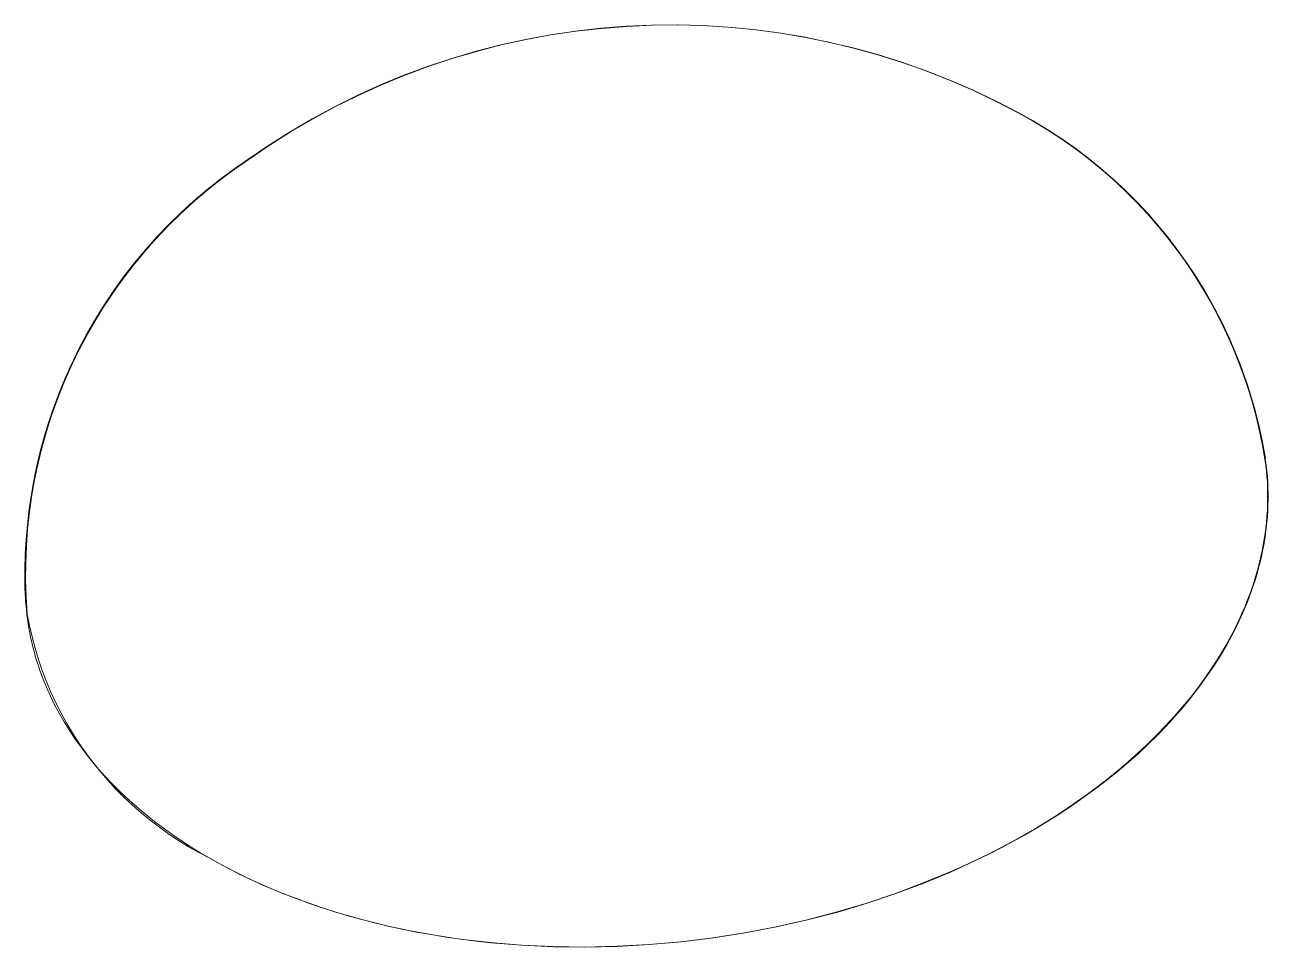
# Model space of a CAD drawing. Header units: millimetres. Extents: x -75 to 3710, y -20 to 2482.
# Drawn here: x 2658.08 to 2669.89, y 1403.24 to 1412 of the extents above; entities that cross this region are included whole.
import ezdxf

# ---------------------------------------------------------------- set-up
doc = ezdxf.new("R2010")
doc.units = ezdxf.units.MM
doc.layers.add('ZANO_R', color=7, linetype='Continuous', lineweight=0)

msp = doc.modelspace()

# ---------------------------------------------------------------- linework, layer by layer
at = {"layer": 'ZANO_R'}
for p, q in [((2663.315, 1411.944), (2663.555, 1411.972)), ((2663.315, 1411.944), (2663.555, 1411.972)), ((2663.315, 1411.944), (2663.555, 1411.972)), ((2663.315, 1411.944), (2663.555, 1411.972)), ((2663.32, 1411.943), (2663.56, 1411.97)), ((2663.32, 1411.943), (2663.56, 1411.97)), ((2663.555, 1411.972), (2663.796, 1411.991)), ((2663.555, 1411.972), (2663.796, 1411.991)), ((2663.555, 1411.972), (2663.796, 1411.991)), ((2663.555, 1411.972), (2663.796, 1411.991)), ((2663.56, 1411.97), (2663.8, 1411.989)), ((2663.56, 1411.97), (2663.8, 1411.989)), ((2663.796, 1411.991), (2664.037, 1412.001)), ((2663.796, 1411.991), (2664.037, 1412.001)), ((2663.796, 1411.991), (2664.037, 1412.001)), ((2663.796, 1411.991), (2664.037, 1412.001)), ((2663.8, 1411.989), (2664.042, 1412)), ((2663.8, 1411.989), (2664.042, 1412)), ((2664.037, 1412.001), (2664.279, 1412.003)), ((2664.037, 1412.001), (2664.279, 1412.003)), ((2664.037, 1412.001), (2664.279, 1412.003)), ((2664.037, 1412.001), (2664.279, 1412.003)), ((2664.042, 1412), (2664.283, 1412.002)), ((2664.042, 1412), (2664.283, 1412.002)), ((2664.279, 1412.003), (2664.52, 1411.997)), ((2664.279, 1412.003), (2664.52, 1411.997)), ((2664.279, 1412.003), (2664.52, 1411.997)), ((2664.279, 1412.003), (2664.52, 1411.997)), ((2664.283, 1412.002), (2664.524, 1411.996)), ((2664.283, 1412.002), (2664.524, 1411.996)), ((2664.52, 1411.997), (2664.761, 1411.982)), ((2664.52, 1411.997), (2664.761, 1411.982)), ((2664.52, 1411.997), (2664.761, 1411.982)), ((2664.52, 1411.997), (2664.761, 1411.982)), ((2664.524, 1411.996), (2664.765, 1411.981)), ((2664.524, 1411.996), (2664.765, 1411.981)), ((2664.761, 1411.982), (2665.001, 1411.959)), ((2664.761, 1411.982), (2665.001, 1411.959)), ((2664.761, 1411.982), (2665.001, 1411.959)), ((2664.761, 1411.982), (2665.001, 1411.959)), ((2664.765, 1411.981), (2665.006, 1411.958)), ((2664.765, 1411.981), (2665.006, 1411.958)), ((2665.001, 1411.959), (2665.241, 1411.928)), ((2665.001, 1411.959), (2665.241, 1411.928)), ((2665.001, 1411.959), (2665.241, 1411.928)), ((2665.001, 1411.959), (2665.241, 1411.928)), ((2665.006, 1411.958), (2665.245, 1411.926)), ((2665.006, 1411.958), (2665.245, 1411.926)), ((2662.603, 1411.813), (2662.839, 1411.865)), ((2662.603, 1411.813), (2662.839, 1411.865)), ((2662.603, 1411.813), (2662.839, 1411.865)), ((2662.603, 1411.813), (2662.839, 1411.865)), ((2662.608, 1411.812), (2662.844, 1411.864)), ((2662.608, 1411.812), (2662.844, 1411.864)), ((2662.839, 1411.865), (2663.077, 1411.909)), ((2662.839, 1411.865), (2663.077, 1411.909)), ((2662.839, 1411.865), (2663.077, 1411.909)), ((2662.839, 1411.865), (2663.077, 1411.909)), ((2662.844, 1411.864), (2663.081, 1411.908)), ((2662.844, 1411.864), (2663.081, 1411.908)), ((2663.077, 1411.909), (2663.315, 1411.944)), ((2663.077, 1411.909), (2663.315, 1411.944)), ((2663.077, 1411.909), (2663.315, 1411.944)), ((2663.077, 1411.909), (2663.315, 1411.944)), ((2663.081, 1411.908), (2663.32, 1411.943)), ((2663.081, 1411.908), (2663.32, 1411.943)), ((2665.241, 1411.928), (2665.479, 1411.888)), ((2665.241, 1411.928), (2665.479, 1411.888)), ((2665.241, 1411.928), (2665.479, 1411.888)), ((2665.241, 1411.928), (2665.479, 1411.888)), ((2665.245, 1411.926), (2665.483, 1411.887)), ((2665.245, 1411.926), (2665.483, 1411.887)), ((2665.479, 1411.888), (2665.715, 1411.84)), ((2665.479, 1411.888), (2665.715, 1411.84)), ((2665.479, 1411.888), (2665.715, 1411.84)), ((2665.479, 1411.888), (2665.715, 1411.84)), ((2665.483, 1411.887), (2665.72, 1411.839)), ((2665.483, 1411.887), (2665.72, 1411.839)), ((2665.715, 1411.84), (2665.95, 1411.784)), ((2665.715, 1411.84), (2665.95, 1411.784)), ((2665.715, 1411.84), (2665.95, 1411.784)), ((2665.715, 1411.84), (2665.95, 1411.784)), ((2665.72, 1411.839), (2665.955, 1411.783)), ((2665.72, 1411.839), (2665.955, 1411.783)), ((2662.138, 1411.684), (2662.37, 1411.753)), ((2662.138, 1411.684), (2662.37, 1411.753)), ((2662.138, 1411.684), (2662.37, 1411.753)), ((2662.138, 1411.684), (2662.37, 1411.753)), ((2662.143, 1411.683), (2662.374, 1411.751)), ((2662.143, 1411.683), (2662.374, 1411.751)), ((2662.37, 1411.753), (2662.603, 1411.813)), ((2662.37, 1411.753), (2662.603, 1411.813)), ((2662.37, 1411.753), (2662.603, 1411.813)), ((2662.37, 1411.753), (2662.603, 1411.813)), ((2662.374, 1411.751), (2662.608, 1411.812)), ((2662.374, 1411.751), (2662.608, 1411.812)), ((2665.95, 1411.784), (2666.183, 1411.72)), ((2665.95, 1411.784), (2666.183, 1411.72)), ((2665.95, 1411.784), (2666.183, 1411.72)), ((2665.95, 1411.784), (2666.183, 1411.72)), ((2665.955, 1411.783), (2666.187, 1411.718)), ((2665.955, 1411.783), (2666.187, 1411.718)), ((2666.183, 1411.72), (2666.413, 1411.647)), ((2666.183, 1411.72), (2666.413, 1411.647)), ((2666.183, 1411.72), (2666.413, 1411.647)), ((2666.183, 1411.72), (2666.413, 1411.647)), ((2666.187, 1411.718), (2666.418, 1411.646)), ((2666.187, 1411.718), (2666.418, 1411.646)), ((2661.683, 1411.524), (2661.909, 1411.608)), ((2661.683, 1411.524), (2661.909, 1411.608)), ((2661.683, 1411.524), (2661.909, 1411.608)), ((2661.683, 1411.524), (2661.909, 1411.608)), ((2661.687, 1411.522), (2661.913, 1411.607)), ((2661.687, 1411.522), (2661.913, 1411.607)), ((2661.909, 1411.608), (2662.138, 1411.684)), ((2661.909, 1411.608), (2662.138, 1411.684)), ((2661.909, 1411.608), (2662.138, 1411.684)), ((2661.909, 1411.608), (2662.138, 1411.684)), ((2661.913, 1411.607), (2662.143, 1411.683)), ((2661.913, 1411.607), (2662.143, 1411.683)), ((2666.413, 1411.647), (2666.641, 1411.567)), ((2666.413, 1411.647), (2666.641, 1411.567)), ((2666.413, 1411.647), (2666.641, 1411.567)), ((2666.413, 1411.647), (2666.641, 1411.567)), ((2666.418, 1411.646), (2666.645, 1411.566)), ((2666.418, 1411.646), (2666.645, 1411.566)), ((2661.46, 1411.432), (2661.683, 1411.524)), ((2661.46, 1411.432), (2661.683, 1411.524)), ((2661.46, 1411.432), (2661.683, 1411.524)), ((2661.46, 1411.432), (2661.683, 1411.524)), ((2661.464, 1411.43), (2661.687, 1411.522)), ((2661.464, 1411.43), (2661.687, 1411.522)), ((2666.641, 1411.567), (2666.866, 1411.479)), ((2666.641, 1411.567), (2666.866, 1411.479)), ((2666.641, 1411.567), (2666.866, 1411.479)), ((2666.641, 1411.567), (2666.866, 1411.479)), ((2666.645, 1411.566), (2666.87, 1411.477)), ((2666.645, 1411.566), (2666.87, 1411.477)), ((2661.24, 1411.332), (2661.46, 1411.432)), ((2661.24, 1411.332), (2661.46, 1411.432)), ((2661.24, 1411.332), (2661.46, 1411.432)), ((2661.24, 1411.332), (2661.46, 1411.432)), ((2661.244, 1411.33), (2661.464, 1411.43)), ((2661.244, 1411.33), (2661.464, 1411.43)), ((2666.866, 1411.479), (2667.087, 1411.383)), ((2666.866, 1411.479), (2667.087, 1411.383)), ((2666.866, 1411.479), (2667.087, 1411.383)), ((2666.866, 1411.479), (2667.087, 1411.383)), ((2666.87, 1411.477), (2667.092, 1411.381)), ((2666.87, 1411.477), (2667.092, 1411.381)), ((2667.087, 1411.383), (2667.305, 1411.279)), ((2667.087, 1411.383), (2667.305, 1411.279)), ((2667.087, 1411.383), (2667.305, 1411.279)), ((2667.087, 1411.383), (2667.305, 1411.279)), ((2667.092, 1411.381), (2667.31, 1411.278)), ((2667.092, 1411.381), (2667.31, 1411.278)), ((2661.024, 1411.224), (2661.24, 1411.332)), ((2661.024, 1411.224), (2661.24, 1411.332)), ((2661.024, 1411.224), (2661.24, 1411.332)), ((2661.024, 1411.224), (2661.24, 1411.332)), ((2661.028, 1411.223), (2661.244, 1411.33)), ((2661.028, 1411.223), (2661.244, 1411.33)), ((2667.305, 1411.279), (2667.52, 1411.168)), ((2667.305, 1411.279), (2667.52, 1411.168)), ((2667.305, 1411.279), (2667.52, 1411.168)), ((2667.305, 1411.279), (2667.52, 1411.168)), ((2667.31, 1411.278), (2667.524, 1411.167)), ((2667.31, 1411.278), (2667.524, 1411.167)), ((2660.811, 1411.109), (2661.024, 1411.224)), ((2660.811, 1411.109), (2661.024, 1411.224)), ((2660.811, 1411.109), (2661.024, 1411.224)), ((2660.811, 1411.109), (2661.024, 1411.224)), ((2660.816, 1411.108), (2661.028, 1411.223)), ((2660.816, 1411.108), (2661.028, 1411.223)), ((2667.52, 1411.168), (2667.657, 1411.091)), ((2667.52, 1411.168), (2667.655, 1411.093)), ((2667.52, 1411.168), (2667.657, 1411.091)), ((2667.52, 1411.168), (2667.656, 1411.092)), ((2667.524, 1411.167), (2667.661, 1411.09)), ((2667.524, 1411.167), (2667.659, 1411.091)), ((2660.603, 1410.987), (2660.811, 1411.109)), ((2660.603, 1410.987), (2660.811, 1411.109)), ((2660.603, 1410.987), (2660.811, 1411.109)), ((2660.603, 1410.987), (2660.811, 1411.109)), ((2660.607, 1410.986), (2660.816, 1411.108)), ((2660.607, 1410.986), (2660.816, 1411.108)), ((2667.655, 1411.093), (2667.787, 1411.013)), ((2667.656, 1411.092), (2667.79, 1411.011)), ((2667.657, 1411.091), (2667.792, 1411.01)), ((2667.657, 1411.091), (2667.792, 1411.01)), ((2667.659, 1411.091), (2667.792, 1411.011)), ((2667.661, 1411.09), (2667.796, 1411.009)), ((2667.787, 1411.013), (2667.917, 1410.928)), ((2667.79, 1411.011), (2667.922, 1410.925)), ((2667.792, 1411.011), (2667.922, 1410.927)), ((2667.792, 1411.01), (2667.923, 1410.925)), ((2667.792, 1411.01), (2667.923, 1410.924)), ((2667.796, 1411.009), (2667.928, 1410.923)), ((2660.399, 1410.858), (2660.603, 1410.987)), ((2660.399, 1410.858), (2660.603, 1410.987)), ((2660.399, 1410.858), (2660.603, 1410.987)), ((2660.399, 1410.858), (2660.603, 1410.987)), ((2660.404, 1410.857), (2660.607, 1410.986)), ((2660.404, 1410.857), (2660.607, 1410.986)), ((2667.917, 1410.928), (2668.044, 1410.84)), ((2667.922, 1410.927), (2668.048, 1410.838)), ((2667.922, 1410.925), (2668.05, 1410.835)), ((2667.923, 1410.925), (2668.052, 1410.834)), ((2667.923, 1410.924), (2668.052, 1410.834)), ((2667.928, 1410.923), (2668.056, 1410.833)), ((2660.2, 1410.722), (2660.399, 1410.858)), ((2660.2, 1410.722), (2660.399, 1410.858)), ((2660.2, 1410.722), (2660.399, 1410.858)), ((2660.2, 1410.722), (2660.399, 1410.858)), ((2660.204, 1410.72), (2660.404, 1410.857)), ((2660.204, 1410.72), (2660.404, 1410.857)), ((2668.044, 1410.84), (2668.168, 1410.747)), ((2668.048, 1410.838), (2668.172, 1410.745)), ((2668.05, 1410.835), (2668.175, 1410.741)), ((2668.052, 1410.834), (2668.178, 1410.74)), ((2668.052, 1410.834), (2668.177, 1410.739)), ((2668.056, 1410.833), (2668.182, 1410.738)), ((2660.064, 1410.628), (2660.2, 1410.722)), ((2660.066, 1410.63), (2660.2, 1410.722)), ((2660.066, 1410.63), (2660.2, 1410.722)), ((2660.067, 1410.63), (2660.2, 1410.722)), ((2660.068, 1410.627), (2660.204, 1410.72)), ((2660.07, 1410.628), (2660.204, 1410.72)), ((2668.168, 1410.747), (2668.288, 1410.649)), ((2668.172, 1410.745), (2668.293, 1410.648)), ((2668.175, 1410.741), (2668.297, 1410.643)), ((2668.177, 1410.739), (2668.299, 1410.64)), ((2668.178, 1410.74), (2668.3, 1410.641)), ((2668.182, 1410.738), (2668.304, 1410.639)), ((2659.931, 1410.53), (2660.064, 1410.628)), ((2659.935, 1410.533), (2660.066, 1410.63)), ((2659.935, 1410.533), (2660.066, 1410.63)), ((2659.936, 1410.528), (2660.068, 1410.627)), ((2659.937, 1410.534), (2660.067, 1410.63)), ((2659.94, 1410.532), (2660.07, 1410.628)), ((2668.288, 1410.649), (2668.405, 1410.548)), ((2668.293, 1410.648), (2668.41, 1410.547)), ((2668.297, 1410.643), (2668.415, 1410.54)), ((2668.299, 1410.64), (2668.418, 1410.537)), ((2668.3, 1410.641), (2668.418, 1410.537)), ((2668.304, 1410.639), (2668.423, 1410.536)), ((2668.405, 1410.548), (2668.519, 1410.443)), ((2668.41, 1410.547), (2668.523, 1410.442)), ((2668.415, 1410.54), (2668.529, 1410.433)), ((2668.418, 1410.537), (2668.533, 1410.43)), ((2668.418, 1410.537), (2668.533, 1410.43)), ((2668.423, 1410.536), (2668.538, 1410.429)), ((2659.677, 1410.319), (2659.802, 1410.427)), ((2659.681, 1410.318), (2659.807, 1410.425)), ((2659.684, 1410.327), (2659.808, 1410.432)), ((2659.684, 1410.327), (2659.808, 1410.432)), ((2659.688, 1410.329), (2659.811, 1410.434)), ((2659.689, 1410.326), (2659.812, 1410.431)), ((2659.802, 1410.427), (2659.931, 1410.53)), ((2659.807, 1410.425), (2659.936, 1410.528)), ((2659.808, 1410.432), (2659.935, 1410.533)), ((2659.808, 1410.432), (2659.935, 1410.533)), ((2659.811, 1410.434), (2659.937, 1410.534)), ((2659.812, 1410.431), (2659.94, 1410.532)), ((2668.519, 1410.443), (2668.629, 1410.334)), ((2668.523, 1410.442), (2668.633, 1410.333)), ((2668.529, 1410.433), (2668.64, 1410.322)), ((2668.533, 1410.43), (2668.644, 1410.319)), ((2668.533, 1410.43), (2668.644, 1410.319)), ((2668.538, 1410.429), (2668.649, 1410.318)), ((2659.555, 1410.208), (2659.677, 1410.319)), ((2659.56, 1410.206), (2659.681, 1410.318)), ((2659.564, 1410.217), (2659.684, 1410.327)), ((2659.564, 1410.217), (2659.684, 1410.327)), ((2659.568, 1410.221), (2659.688, 1410.329)), ((2659.569, 1410.216), (2659.689, 1410.326)), ((2668.629, 1410.334), (2668.735, 1410.222)), ((2668.633, 1410.333), (2668.739, 1410.22)), ((2668.64, 1410.322), (2668.747, 1410.208)), ((2668.644, 1410.319), (2668.752, 1410.204)), ((2668.644, 1410.319), (2668.751, 1410.204)), ((2668.649, 1410.318), (2668.756, 1410.203)), ((2659.438, 1410.092), (2659.555, 1410.208)), ((2659.442, 1410.09), (2659.56, 1410.206)), ((2659.448, 1410.104), (2659.564, 1410.217)), ((2659.448, 1410.104), (2659.564, 1410.217)), ((2659.452, 1410.102), (2659.569, 1410.216)), ((2659.453, 1410.108), (2659.568, 1410.221)), ((2668.735, 1410.222), (2668.837, 1410.105)), ((2668.739, 1410.22), (2668.842, 1410.104)), ((2668.747, 1410.208), (2668.85, 1410.09)), ((2668.751, 1410.204), (2668.855, 1410.085)), ((2668.752, 1410.204), (2668.855, 1410.086)), ((2668.756, 1410.203), (2668.859, 1410.084)), ((2659.324, 1409.972), (2659.438, 1410.092)), ((2659.328, 1409.971), (2659.442, 1410.09)), ((2659.336, 1409.986), (2659.448, 1410.104)), ((2659.336, 1409.986), (2659.448, 1410.104)), ((2659.34, 1409.985), (2659.452, 1410.102)), ((2659.341, 1409.992), (2659.453, 1410.108)), ((2668.837, 1410.105), (2668.936, 1409.986)), ((2668.842, 1410.104), (2668.94, 1409.984)), ((2668.85, 1410.09), (2668.949, 1409.969)), ((2668.855, 1410.086), (2668.954, 1409.964)), ((2668.855, 1410.085), (2668.954, 1409.963)), ((2668.859, 1410.084), (2668.958, 1409.962)), ((2659.215, 1409.848), (2659.324, 1409.972)), ((2659.219, 1409.847), (2659.328, 1409.971)), ((2659.228, 1409.865), (2659.336, 1409.986)), ((2659.228, 1409.865), (2659.336, 1409.986)), ((2659.232, 1409.864), (2659.34, 1409.985)), ((2659.234, 1409.871), (2659.341, 1409.992)), ((2668.936, 1409.986), (2669.03, 1409.863)), ((2668.94, 1409.984), (2669.034, 1409.862)), ((2668.949, 1409.969), (2669.044, 1409.844)), ((2668.954, 1409.964), (2669.049, 1409.838)), ((2668.954, 1409.963), (2669.048, 1409.838)), ((2668.958, 1409.962), (2669.053, 1409.837)), ((2659.11, 1409.721), (2659.215, 1409.848)), ((2659.114, 1409.719), (2659.219, 1409.847)), ((2659.124, 1409.74), (2659.228, 1409.865)), ((2659.124, 1409.74), (2659.228, 1409.865)), ((2659.128, 1409.739), (2659.232, 1409.864)), ((2659.13, 1409.747), (2659.234, 1409.871)), ((2669.03, 1409.863), (2669.12, 1409.737)), ((2669.034, 1409.862), (2669.124, 1409.736)), ((2669.044, 1409.844), (2669.134, 1409.716)), ((2669.048, 1409.838), (2669.139, 1409.709)), ((2669.049, 1409.838), (2669.139, 1409.709)), ((2669.053, 1409.837), (2669.144, 1409.708)), ((2659.009, 1409.59), (2659.11, 1409.721)), ((2659.014, 1409.588), (2659.114, 1409.719)), ((2659.024, 1409.612), (2659.124, 1409.74)), ((2659.024, 1409.612), (2659.124, 1409.74)), ((2659.029, 1409.61), (2659.128, 1409.739)), ((2659.031, 1409.62), (2659.13, 1409.747)), ((2669.12, 1409.737), (2669.205, 1409.608)), ((2669.124, 1409.736), (2669.21, 1409.607)), ((2669.134, 1409.716), (2669.22, 1409.585)), ((2669.139, 1409.709), (2669.225, 1409.578)), ((2669.139, 1409.709), (2669.225, 1409.578)), ((2658.929, 1409.48), (2659.024, 1409.612)), ((2658.929, 1409.48), (2659.024, 1409.612)), ((2658.934, 1409.479), (2659.029, 1409.61)), ((2658.936, 1409.489), (2659.031, 1409.62)), ((2669.144, 1409.708), (2669.229, 1409.576)), ((2669.205, 1409.608), (2669.286, 1409.476)), ((2669.21, 1409.607), (2669.291, 1409.475)), ((2658.839, 1409.345), (2658.929, 1409.48)), ((2658.839, 1409.345), (2658.929, 1409.48)), ((2658.843, 1409.344), (2658.934, 1409.479)), ((2658.846, 1409.356), (2658.936, 1409.489)), ((2658.914, 1409.455), (2659.009, 1409.59)), ((2658.918, 1409.454), (2659.014, 1409.588)), ((2669.22, 1409.585), (2669.301, 1409.451)), ((2669.225, 1409.578), (2669.306, 1409.443)), ((2669.225, 1409.578), (2669.306, 1409.443)), ((2669.229, 1409.576), (2669.311, 1409.442)), ((2669.286, 1409.476), (2669.363, 1409.342)), ((2669.291, 1409.475), (2669.367, 1409.34)), ((2658.761, 1409.219), (2658.846, 1409.356)), ((2658.823, 1409.317), (2658.914, 1409.455)), ((2658.827, 1409.316), (2658.918, 1409.454)), ((2669.301, 1409.451), (2669.378, 1409.314)), ((2669.306, 1409.443), (2669.383, 1409.306)), ((2669.306, 1409.443), (2669.382, 1409.306)), ((2669.311, 1409.442), (2669.387, 1409.305)), ((2658.736, 1409.177), (2658.823, 1409.317)), ((2658.741, 1409.175), (2658.827, 1409.316)), ((2658.753, 1409.207), (2658.839, 1409.345)), ((2658.753, 1409.207), (2658.839, 1409.345)), ((2658.758, 1409.206), (2658.843, 1409.344)), ((2669.363, 1409.342), (2669.435, 1409.205)), ((2669.367, 1409.34), (2669.439, 1409.203)), ((2669.378, 1409.314), (2669.449, 1409.175)), ((2669.382, 1409.306), (2669.454, 1409.166)), ((2669.383, 1409.306), (2669.454, 1409.166)), ((2669.387, 1409.305), (2669.459, 1409.165)), ((2658.655, 1409.033), (2658.736, 1409.177)), ((2658.66, 1409.031), (2658.741, 1409.175)), ((2658.672, 1409.066), (2658.753, 1409.207)), ((2658.672, 1409.066), (2658.753, 1409.207)), ((2658.677, 1409.065), (2658.758, 1409.206)), ((2658.68, 1409.079), (2658.761, 1409.219)), ((2669.435, 1409.205), (2669.502, 1409.065)), ((2669.439, 1409.203), (2669.507, 1409.064)), ((2669.449, 1409.175), (2669.516, 1409.034)), ((2669.454, 1409.166), (2669.521, 1409.024)), ((2669.454, 1409.166), (2669.521, 1409.023)), ((2669.459, 1409.165), (2669.526, 1409.022)), ((2658.579, 1408.886), (2658.655, 1409.033)), ((2658.583, 1408.885), (2658.66, 1409.031)), ((2658.596, 1408.923), (2658.672, 1409.066)), ((2658.596, 1408.923), (2658.672, 1409.066)), ((2658.601, 1408.921), (2658.677, 1409.065)), ((2658.604, 1408.937), (2658.68, 1409.079)), ((2669.502, 1409.065), (2669.565, 1408.924)), ((2669.507, 1409.064), (2669.569, 1408.922)), ((2669.516, 1409.034), (2669.578, 1408.89)), ((2669.521, 1409.024), (2669.583, 1408.879)), ((2669.521, 1409.023), (2669.583, 1408.879)), ((2669.526, 1409.022), (2669.588, 1408.878)), ((2658.508, 1408.737), (2658.579, 1408.886)), ((2658.512, 1408.736), (2658.583, 1408.885)), ((2658.525, 1408.776), (2658.596, 1408.923)), ((2658.525, 1408.776), (2658.596, 1408.923)), ((2658.53, 1408.775), (2658.601, 1408.921)), ((2658.533, 1408.792), (2658.604, 1408.937)), ((2669.565, 1408.924), (2669.622, 1408.78)), ((2669.569, 1408.922), (2669.627, 1408.779)), ((2669.578, 1408.89), (2669.635, 1408.744)), ((2658.459, 1408.628), (2658.525, 1408.776)), ((2658.459, 1408.628), (2658.525, 1408.776)), ((2658.464, 1408.627), (2658.53, 1408.775)), ((2658.467, 1408.645), (2658.533, 1408.792)), ((2669.583, 1408.879), (2669.64, 1408.733)), ((2669.583, 1408.879), (2669.64, 1408.732)), ((2669.588, 1408.878), (2669.644, 1408.731)), ((2669.622, 1408.78), (2669.675, 1408.635)), ((2669.627, 1408.779), (2669.68, 1408.633)), ((2658.442, 1408.586), (2658.508, 1408.737)), ((2658.447, 1408.584), (2658.512, 1408.736)), ((2669.635, 1408.744), (2669.687, 1408.596)), ((2669.64, 1408.733), (2669.692, 1408.584)), ((2669.64, 1408.732), (2669.691, 1408.584)), ((2669.644, 1408.731), (2669.696, 1408.583)), ((2658.382, 1408.432), (2658.442, 1408.586)), ((2658.386, 1408.431), (2658.447, 1408.584)), ((2658.398, 1408.477), (2658.459, 1408.628)), ((2658.398, 1408.477), (2658.459, 1408.628)), ((2658.403, 1408.476), (2658.464, 1408.627)), ((2658.406, 1408.495), (2658.467, 1408.645)), ((2669.675, 1408.635), (2669.723, 1408.487)), ((2669.68, 1408.633), (2669.727, 1408.486)), ((2669.687, 1408.596), (2669.734, 1408.447)), ((2669.691, 1408.584), (2669.738, 1408.434)), ((2669.692, 1408.584), (2669.738, 1408.434)), ((2669.696, 1408.583), (2669.743, 1408.433)), ((2658.327, 1408.276), (2658.382, 1408.432)), ((2658.331, 1408.275), (2658.386, 1408.431)), ((2658.343, 1408.325), (2658.398, 1408.477)), ((2658.343, 1408.325), (2658.398, 1408.477)), ((2658.347, 1408.323), (2658.403, 1408.476)), ((2658.35, 1408.344), (2658.406, 1408.495)), ((2669.723, 1408.487), (2669.766, 1408.339)), ((2669.727, 1408.486), (2669.77, 1408.337)), ((2669.734, 1408.447), (2669.776, 1408.296)), ((2669.738, 1408.434), (2669.779, 1408.282)), ((2669.738, 1408.434), (2669.779, 1408.282)), ((2669.743, 1408.433), (2669.784, 1408.281)), ((2658.293, 1408.17), (2658.343, 1408.325)), ((2658.293, 1408.17), (2658.343, 1408.325)), ((2658.297, 1408.169), (2658.347, 1408.323)), ((2658.299, 1408.191), (2658.35, 1408.344)), ((2669.766, 1408.339), (2669.803, 1408.188)), ((2669.77, 1408.337), (2669.808, 1408.187)), ((2669.776, 1408.296), (2669.813, 1408.144)), ((2658.253, 1408.036), (2658.299, 1408.191)), ((2658.277, 1408.119), (2658.327, 1408.276)), ((2658.282, 1408.118), (2658.331, 1408.275)), ((2669.779, 1408.282), (2669.816, 1408.129)), ((2669.779, 1408.282), (2669.815, 1408.129)), ((2669.784, 1408.281), (2669.82, 1408.128)), ((2669.803, 1408.188), (2669.836, 1408.037)), ((2669.808, 1408.187), (2669.84, 1408.036)), ((2658.233, 1407.96), (2658.277, 1408.119)), ((2658.238, 1407.959), (2658.282, 1408.118)), ((2658.248, 1408.014), (2658.293, 1408.17)), ((2658.248, 1408.014), (2658.293, 1408.17)), ((2658.252, 1408.013), (2658.297, 1408.169)), ((2669.813, 1408.144), (2669.844, 1407.99)), ((2669.815, 1408.129), (2669.846, 1407.975)), ((2669.816, 1408.129), (2669.846, 1407.975)), ((2669.82, 1408.128), (2669.851, 1407.974)), ((2658.195, 1407.799), (2658.233, 1407.96)), ((2658.199, 1407.798), (2658.238, 1407.959)), ((2658.208, 1407.856), (2658.248, 1408.014)), ((2658.208, 1407.856), (2658.248, 1408.014)), ((2658.212, 1407.855), (2658.252, 1408.013)), ((2658.213, 1407.879), (2658.253, 1408.036)), ((2669.836, 1408.037), (2669.863, 1407.885)), ((2669.84, 1408.036), (2669.868, 1407.883)), ((2669.844, 1407.99), (2669.87, 1407.836)), ((2669.846, 1407.975), (2669.872, 1407.82)), ((2669.846, 1407.975), (2669.872, 1407.82)), ((2669.851, 1407.974), (2669.876, 1407.819)), ((2658.174, 1407.698), (2658.208, 1407.856)), ((2658.174, 1407.698), (2658.208, 1407.856)), ((2658.178, 1407.696), (2658.212, 1407.855)), ((2658.179, 1407.722), (2658.213, 1407.879)), ((2669.877, 1407.766), (2669.872, 1407.82)), ((2669.877, 1407.766), (2669.872, 1407.82)), ((2658.149, 1407.563), (2658.179, 1407.722)), ((2658.162, 1407.638), (2658.195, 1407.799)), ((2658.166, 1407.636), (2658.199, 1407.798)), ((2669.876, 1407.819), (2669.882, 1407.765)), ((2669.882, 1407.712), (2669.877, 1407.766)), ((2669.882, 1407.712), (2669.877, 1407.766)), ((2669.882, 1407.765), (2669.886, 1407.711)), ((2669.886, 1407.658), (2669.882, 1407.712)), ((2669.886, 1407.658), (2669.882, 1407.712)), ((2669.886, 1407.711), (2669.89, 1407.657)), ((2658.135, 1407.475), (2658.162, 1407.638)), ((2658.139, 1407.473), (2658.166, 1407.636)), ((2658.145, 1407.538), (2658.174, 1407.698)), ((2658.145, 1407.538), (2658.174, 1407.698)), ((2658.15, 1407.536), (2658.178, 1407.696)), ((2669.888, 1407.604), (2669.886, 1407.658)), ((2669.888, 1407.604), (2669.886, 1407.658)), ((2669.889, 1407.55), (2669.888, 1407.604)), ((2669.889, 1407.55), (2669.888, 1407.604)), ((2669.89, 1407.657), (2669.892, 1407.603)), ((2669.892, 1407.603), (2669.894, 1407.549)), ((2658.113, 1407.311), (2658.135, 1407.475)), ((2658.118, 1407.31), (2658.139, 1407.473)), ((2658.122, 1407.377), (2658.145, 1407.538)), ((2658.122, 1407.377), (2658.145, 1407.538)), ((2658.125, 1407.404), (2658.149, 1407.563)), ((2658.127, 1407.376), (2658.15, 1407.536)), ((2669.888, 1407.442), (2669.889, 1407.496)), ((2669.888, 1407.442), (2669.889, 1407.496)), ((2669.889, 1407.496), (2669.889, 1407.55)), ((2669.889, 1407.496), (2669.889, 1407.55)), ((2669.894, 1407.495), (2669.892, 1407.44)), ((2669.894, 1407.549), (2669.894, 1407.495)), ((2658.105, 1407.215), (2658.122, 1407.377)), ((2658.105, 1407.215), (2658.122, 1407.377)), ((2658.107, 1407.243), (2658.125, 1407.404)), ((2658.109, 1407.214), (2658.127, 1407.376)), ((2669.882, 1407.333), (2669.886, 1407.387)), ((2669.882, 1407.333), (2669.886, 1407.387)), ((2669.886, 1407.387), (2669.888, 1407.442)), ((2669.886, 1407.387), (2669.888, 1407.442)), ((2669.89, 1407.386), (2669.887, 1407.331)), ((2669.892, 1407.44), (2669.89, 1407.386)), ((2658.094, 1407.082), (2658.107, 1407.243)), ((2658.097, 1407.147), (2658.113, 1407.311)), ((2658.102, 1407.145), (2658.118, 1407.31)), ((2669.872, 1407.224), (2669.878, 1407.278)), ((2669.872, 1407.224), (2669.878, 1407.278)), ((2669.882, 1407.277), (2669.876, 1407.223)), ((2669.878, 1407.278), (2669.882, 1407.333)), ((2669.878, 1407.278), (2669.882, 1407.333)), ((2669.887, 1407.331), (2669.882, 1407.277)), ((2658.087, 1406.982), (2658.097, 1407.147)), ((2658.092, 1406.981), (2658.102, 1407.145)), ((2658.093, 1407.053), (2658.105, 1407.215)), ((2658.093, 1407.053), (2658.105, 1407.215)), ((2658.097, 1407.052), (2658.109, 1407.214)), ((2669.847, 1407.061), (2669.857, 1407.115)), ((2669.847, 1407.061), (2669.857, 1407.115)), ((2669.861, 1407.114), (2669.852, 1407.059)), ((2669.857, 1407.115), (2669.865, 1407.169)), ((2669.857, 1407.115), (2669.865, 1407.169)), ((2669.869, 1407.168), (2669.861, 1407.114)), ((2669.865, 1407.169), (2669.872, 1407.224)), ((2669.865, 1407.169), (2669.872, 1407.224)), ((2669.876, 1407.223), (2669.869, 1407.168)), ((2658.086, 1406.921), (2658.094, 1407.082)), ((2658.086, 1406.891), (2658.093, 1407.053)), ((2658.086, 1406.891), (2658.093, 1407.053)), ((2658.091, 1406.89), (2658.097, 1407.052)), ((2669.825, 1406.952), (2669.837, 1407.006)), ((2669.825, 1406.952), (2669.837, 1407.006)), ((2669.841, 1407.005), (2669.83, 1406.951)), ((2669.837, 1407.006), (2669.847, 1407.061)), ((2669.837, 1407.006), (2669.847, 1407.061)), ((2669.852, 1407.059), (2669.841, 1407.005)), ((2658.083, 1406.817), (2658.087, 1406.982)), ((2658.084, 1406.76), (2658.086, 1406.921)), ((2658.086, 1406.728), (2658.086, 1406.891)), ((2658.086, 1406.728), (2658.086, 1406.891)), ((2658.087, 1406.815), (2658.092, 1406.981)), ((2658.09, 1406.727), (2658.091, 1406.89)), ((2669.799, 1406.844), (2669.812, 1406.898)), ((2669.799, 1406.844), (2669.812, 1406.898)), ((2669.817, 1406.896), (2669.803, 1406.842)), ((2669.812, 1406.898), (2669.825, 1406.952)), ((2669.812, 1406.898), (2669.825, 1406.952)), ((2669.83, 1406.951), (2669.817, 1406.896)), ((2658.084, 1406.652), (2658.083, 1406.817)), ((2658.088, 1406.599), (2658.084, 1406.76)), ((2658.089, 1406.65), (2658.087, 1406.815)), ((2669.768, 1406.736), (2669.784, 1406.79)), ((2669.768, 1406.736), (2669.784, 1406.79)), ((2669.788, 1406.788), (2669.772, 1406.735)), ((2669.784, 1406.79), (2669.799, 1406.844)), ((2669.784, 1406.79), (2669.799, 1406.844)), ((2669.803, 1406.842), (2669.788, 1406.788)), ((2658.092, 1406.487), (2658.084, 1406.652)), ((2658.09, 1406.566), (2658.086, 1406.728)), ((2658.09, 1406.566), (2658.086, 1406.728)), ((2658.096, 1406.485), (2658.089, 1406.65)), ((2658.095, 1406.565), (2658.09, 1406.727)), ((2669.732, 1406.629), (2669.75, 1406.682)), ((2669.732, 1406.629), (2669.75, 1406.682)), ((2669.755, 1406.681), (2669.737, 1406.628)), ((2669.75, 1406.682), (2669.768, 1406.736)), ((2669.75, 1406.682), (2669.768, 1406.736)), ((2669.772, 1406.735), (2669.755, 1406.681)), ((2658.097, 1406.437), (2658.088, 1406.599)), ((2658.101, 1406.404), (2658.09, 1406.566)), ((2658.101, 1406.404), (2658.09, 1406.566)), ((2658.105, 1406.403), (2658.095, 1406.565)), ((2669.671, 1406.47), (2669.692, 1406.522)), ((2669.671, 1406.47), (2669.692, 1406.522)), ((2669.697, 1406.521), (2669.675, 1406.468)), ((2669.692, 1406.522), (2669.713, 1406.576)), ((2669.692, 1406.522), (2669.713, 1406.576)), ((2669.717, 1406.574), (2669.697, 1406.521)), ((2669.713, 1406.576), (2669.732, 1406.629)), ((2669.713, 1406.576), (2669.732, 1406.629)), ((2669.737, 1406.628), (2669.717, 1406.574)), ((2658.101, 1406.404), (2658.107, 1406.359)), ((2658.101, 1406.404), (2658.107, 1406.359)), ((2658.126, 1406.294), (2658.105, 1406.403)), ((2669.625, 1406.364), (2669.648, 1406.417)), ((2669.625, 1406.364), (2669.648, 1406.417)), ((2669.653, 1406.416), (2669.629, 1406.363)), ((2669.648, 1406.417), (2669.671, 1406.47)), ((2669.648, 1406.417), (2669.671, 1406.47)), ((2669.675, 1406.468), (2669.653, 1406.416)), ((2658.107, 1406.359), (2658.113, 1406.315)), ((2658.107, 1406.359), (2658.113, 1406.315)), ((2658.113, 1406.315), (2658.121, 1406.27)), ((2658.113, 1406.315), (2658.121, 1406.27)), ((2658.151, 1406.186), (2658.126, 1406.294)), ((2669.548, 1406.209), (2669.6, 1406.312)), ((2669.548, 1406.209), (2669.6, 1406.312)), ((2669.605, 1406.311), (2669.553, 1406.207)), ((2669.6, 1406.312), (2669.625, 1406.364)), ((2669.6, 1406.312), (2669.625, 1406.364)), ((2669.629, 1406.363), (2669.605, 1406.311)), ((2658.121, 1406.27), (2658.129, 1406.226)), ((2658.121, 1406.27), (2658.129, 1406.226)), ((2658.129, 1406.226), (2658.138, 1406.181)), ((2658.129, 1406.226), (2658.138, 1406.181)), ((2658.138, 1406.181), (2658.148, 1406.137)), ((2658.138, 1406.181), (2658.148, 1406.137)), ((2658.18, 1406.078), (2658.151, 1406.186)), ((2669.492, 1406.106), (2669.548, 1406.209)), ((2669.492, 1406.106), (2669.548, 1406.209)), ((2669.553, 1406.207), (2669.497, 1406.105)), ((2658.148, 1406.137), (2658.158, 1406.093)), ((2658.148, 1406.137), (2658.158, 1406.093)), ((2658.158, 1406.093), (2658.17, 1406.05)), ((2658.158, 1406.093), (2658.17, 1406.05)), ((2658.17, 1406.05), (2658.182, 1406.006)), ((2658.17, 1406.05), (2658.182, 1406.006)), ((2658.212, 1405.972), (2658.18, 1406.078)), ((2669.432, 1406.005), (2669.492, 1406.106)), ((2669.432, 1406.005), (2669.492, 1406.106)), ((2669.497, 1406.105), (2669.437, 1406.004)), ((2658.182, 1406.006), (2658.195, 1405.963)), ((2658.182, 1406.006), (2658.195, 1405.963)), ((2658.195, 1405.963), (2658.209, 1405.92)), ((2658.195, 1405.963), (2658.209, 1405.92)), ((2658.248, 1405.867), (2658.212, 1405.972)), ((2669.369, 1405.905), (2669.432, 1406.005)), ((2669.369, 1405.905), (2669.432, 1406.005)), ((2669.437, 1406.004), (2669.373, 1405.904)), ((2658.209, 1405.92), (2658.223, 1405.877)), ((2658.209, 1405.92), (2658.223, 1405.877)), ((2658.223, 1405.877), (2658.255, 1405.792)), ((2658.223, 1405.877), (2658.255, 1405.792)), ((2658.288, 1405.763), (2658.248, 1405.867)), ((2669.302, 1405.807), (2669.369, 1405.905)), ((2669.302, 1405.807), (2669.369, 1405.905)), ((2669.373, 1405.904), (2669.306, 1405.806)), ((2658.255, 1405.792), (2658.289, 1405.708)), ((2658.255, 1405.792), (2658.289, 1405.708)), ((2658.331, 1405.661), (2658.288, 1405.763)), ((2658.289, 1405.708), (2658.326, 1405.624)), ((2658.289, 1405.708), (2658.326, 1405.624)), ((2669.158, 1405.615), (2669.232, 1405.71)), ((2669.158, 1405.615), (2669.232, 1405.71)), ((2669.236, 1405.709), (2669.162, 1405.614)), ((2669.232, 1405.71), (2669.302, 1405.807)), ((2669.232, 1405.71), (2669.302, 1405.807)), ((2669.306, 1405.806), (2669.236, 1405.709)), ((2658.326, 1405.624), (2658.366, 1405.542)), ((2658.326, 1405.624), (2658.366, 1405.542)), ((2658.378, 1405.56), (2658.331, 1405.661)), ((2669.081, 1405.522), (2669.158, 1405.615)), ((2669.081, 1405.522), (2669.158, 1405.615)), ((2669.162, 1405.614), (2669.086, 1405.52)), ((2658.366, 1405.542), (2658.41, 1405.461)), ((2658.366, 1405.542), (2658.41, 1405.461)), ((2658.428, 1405.461), (2658.378, 1405.56)), ((2658.41, 1405.461), (2658.455, 1405.381)), ((2658.41, 1405.461), (2658.455, 1405.381)), ((2658.481, 1405.364), (2658.428, 1405.461)), ((2669.002, 1405.43), (2669.081, 1405.522)), ((2669.002, 1405.43), (2669.081, 1405.522)), ((2669.086, 1405.52), (2669.006, 1405.429)), ((2658.455, 1405.381), (2658.504, 1405.303)), ((2658.455, 1405.381), (2658.504, 1405.303)), ((2658.538, 1405.269), (2658.481, 1405.364)), ((2668.834, 1405.252), (2668.919, 1405.34)), ((2668.834, 1405.252), (2668.919, 1405.34)), ((2668.924, 1405.339), (2668.839, 1405.251)), ((2668.919, 1405.34), (2669.002, 1405.43)), ((2668.919, 1405.34), (2669.002, 1405.43)), ((2669.006, 1405.429), (2668.924, 1405.339)), ((2658.504, 1405.303), (2658.555, 1405.225)), ((2658.504, 1405.303), (2658.555, 1405.225)), ((2658.598, 1405.175), (2658.538, 1405.269)), ((2658.555, 1405.225), (2658.609, 1405.15)), ((2658.555, 1405.225), (2658.609, 1405.15)), ((2668.747, 1405.166), (2668.834, 1405.252)), ((2668.747, 1405.166), (2668.834, 1405.252)), ((2668.839, 1405.251), (2668.751, 1405.165)), ((2658.662, 1405.084), (2658.598, 1405.175)), ((2658.609, 1405.15), (2658.665, 1405.075)), ((2658.609, 1405.15), (2658.665, 1405.075)), ((2668.657, 1405.082), (2668.747, 1405.166)), ((2668.657, 1405.082), (2668.747, 1405.166)), ((2668.751, 1405.165), (2668.661, 1405.08)), ((2658.728, 1404.995), (2658.662, 1405.084)), ((2658.665, 1405.075), (2658.723, 1405.002)), ((2658.665, 1405.075), (2658.723, 1405.002)), ((2658.723, 1405.002), (2658.784, 1404.93)), ((2658.723, 1405.002), (2658.784, 1404.93)), ((2658.797, 1404.909), (2658.728, 1404.995)), ((2668.471, 1404.92), (2668.565, 1405)), ((2668.471, 1404.92), (2668.565, 1405)), ((2668.569, 1404.998), (2668.475, 1404.918)), ((2668.565, 1405), (2668.657, 1405.082)), ((2668.565, 1405), (2668.657, 1405.082)), ((2668.661, 1405.08), (2668.569, 1404.998)), ((2658.784, 1404.93), (2658.847, 1404.86)), ((2658.784, 1404.93), (2658.847, 1404.86)), ((2658.87, 1404.825), (2658.797, 1404.909)), ((2668.375, 1404.842), (2668.471, 1404.92)), ((2668.375, 1404.842), (2668.471, 1404.92)), ((2668.475, 1404.918), (2668.379, 1404.84)), ((2658.847, 1404.86), (2658.913, 1404.791)), ((2658.847, 1404.86), (2658.913, 1404.791)), ((2658.945, 1404.743), (2658.87, 1404.825)), ((2658.913, 1404.791), (2658.98, 1404.723)), ((2658.913, 1404.791), (2658.98, 1404.723)), ((2668.178, 1404.692), (2668.277, 1404.766)), ((2668.178, 1404.692), (2668.277, 1404.766)), ((2668.281, 1404.764), (2668.182, 1404.691)), ((2668.277, 1404.766), (2668.375, 1404.842)), ((2668.277, 1404.766), (2668.375, 1404.842)), ((2668.379, 1404.84), (2668.281, 1404.764)), ((2659.023, 1404.664), (2658.945, 1404.743)), ((2658.98, 1404.723), (2659.049, 1404.658)), ((2658.98, 1404.723), (2659.049, 1404.658)), ((2659.104, 1404.588), (2659.023, 1404.664)), ((2659.049, 1404.658), (2659.12, 1404.593)), ((2659.049, 1404.658), (2659.12, 1404.593)), ((2668.084, 1404.625), (2668.178, 1404.692)), ((2668.084, 1404.625), (2668.178, 1404.692)), ((2668.182, 1404.691), (2668.089, 1404.624)), ((2659.187, 1404.515), (2659.104, 1404.588)), ((2659.12, 1404.593), (2659.193, 1404.531)), ((2659.12, 1404.593), (2659.193, 1404.531)), ((2659.273, 1404.444), (2659.187, 1404.515)), ((2659.193, 1404.531), (2659.268, 1404.47)), ((2659.193, 1404.531), (2659.268, 1404.47)), ((2667.889, 1404.494), (2667.988, 1404.56)), ((2667.889, 1404.494), (2667.988, 1404.56)), ((2667.993, 1404.558), (2667.894, 1404.493)), ((2667.988, 1404.56), (2668.084, 1404.625)), ((2667.988, 1404.56), (2668.084, 1404.625)), ((2668.089, 1404.624), (2667.993, 1404.558)), ((2659.268, 1404.47), (2659.344, 1404.411)), ((2659.268, 1404.47), (2659.344, 1404.411)), ((2659.361, 1404.377), (2659.273, 1404.444)), ((2659.344, 1404.411), (2659.422, 1404.353)), ((2659.344, 1404.411), (2659.422, 1404.353)), ((2667.683, 1404.367), (2667.787, 1404.43)), ((2667.683, 1404.367), (2667.787, 1404.43)), ((2667.792, 1404.429), (2667.687, 1404.365)), ((2667.787, 1404.43), (2667.889, 1404.494)), ((2667.787, 1404.43), (2667.889, 1404.494)), ((2667.894, 1404.493), (2667.792, 1404.429)), ((2659.452, 1404.312), (2659.361, 1404.377)), ((2659.422, 1404.353), (2659.501, 1404.297)), ((2659.422, 1404.353), (2659.501, 1404.297)), ((2659.544, 1404.251), (2659.452, 1404.312)), ((2659.501, 1404.297), (2659.581, 1404.242)), ((2659.501, 1404.297), (2659.581, 1404.242)), ((2667.465, 1404.243), (2667.575, 1404.304)), ((2667.465, 1404.243), (2667.575, 1404.304)), ((2667.579, 1404.303), (2667.469, 1404.241)), ((2667.575, 1404.304), (2667.683, 1404.367)), ((2667.575, 1404.304), (2667.683, 1404.367)), ((2667.687, 1404.365), (2667.579, 1404.303)), ((2659.639, 1404.193), (2659.544, 1404.251)), ((2659.581, 1404.242), (2659.663, 1404.189)), ((2659.581, 1404.242), (2659.663, 1404.189)), ((2659.735, 1404.139), (2659.639, 1404.193)), ((2659.663, 1404.189), (2659.746, 1404.138)), ((2659.663, 1404.189), (2659.746, 1404.138)), ((2667.236, 1404.123), (2667.351, 1404.182)), ((2667.236, 1404.123), (2667.351, 1404.182)), ((2667.356, 1404.181), (2667.24, 1404.122)), ((2667.351, 1404.182), (2667.465, 1404.243)), ((2667.351, 1404.182), (2667.465, 1404.243)), ((2667.469, 1404.241), (2667.356, 1404.181)), ((2659.834, 1404.087), (2659.735, 1404.139)), ((2659.746, 1404.138), (2659.829, 1404.089)), ((2659.746, 1404.138), (2659.829, 1404.089)), ((2659.829, 1404.089), (2659.924, 1404.036)), ((2659.829, 1404.089), (2659.924, 1404.036)), ((2659.928, 1404.034), (2659.834, 1404.087)), ((2666.996, 1404.009), (2667.117, 1404.065)), ((2666.996, 1404.009), (2667.117, 1404.065)), ((2667.121, 1404.064), (2667, 1404.007)), ((2667.117, 1404.065), (2667.236, 1404.123)), ((2667.117, 1404.065), (2667.236, 1404.123)), ((2667.24, 1404.122), (2667.121, 1404.064)), ((2659.924, 1404.036), (2660.02, 1403.984)), ((2659.924, 1404.036), (2660.02, 1403.984)), ((2660.025, 1403.982), (2659.928, 1404.034)), ((2660.02, 1403.984), (2660.12, 1403.933)), ((2660.02, 1403.984), (2660.12, 1403.933)), ((2660.125, 1403.932), (2660.025, 1403.982)), ((2660.12, 1403.933), (2660.223, 1403.883)), ((2660.12, 1403.933), (2660.223, 1403.883)), ((2660.227, 1403.882), (2660.125, 1403.932)), ((2666.617, 1403.848), (2666.872, 1403.953)), ((2666.617, 1403.848), (2666.872, 1403.953)), ((2666.877, 1403.952), (2666.622, 1403.847)), ((2666.872, 1403.953), (2666.996, 1404.009)), ((2666.872, 1403.953), (2666.996, 1404.009)), ((2667, 1404.007), (2666.877, 1403.952)), ((2660.223, 1403.883), (2660.328, 1403.835)), ((2660.223, 1403.883), (2660.328, 1403.835)), ((2660.333, 1403.834), (2660.227, 1403.882)), ((2660.328, 1403.835), (2660.437, 1403.788)), ((2660.328, 1403.835), (2660.437, 1403.788)), ((2660.441, 1403.787), (2660.333, 1403.834)), ((2666.353, 1403.749), (2666.617, 1403.848)), ((2666.353, 1403.749), (2666.617, 1403.848)), ((2666.622, 1403.847), (2666.358, 1403.748)), ((2660.437, 1403.788), (2660.548, 1403.743)), ((2660.437, 1403.788), (2660.548, 1403.743)), ((2660.552, 1403.741), (2660.441, 1403.787)), ((2660.548, 1403.743), (2660.662, 1403.699)), ((2660.548, 1403.743), (2660.662, 1403.699)), ((2660.666, 1403.697), (2660.552, 1403.741)), ((2660.662, 1403.699), (2660.778, 1403.656)), ((2660.662, 1403.699), (2660.778, 1403.656)), ((2660.783, 1403.655), (2660.666, 1403.697)), ((2666.081, 1403.657), (2666.353, 1403.749)), ((2666.081, 1403.657), (2666.353, 1403.749)), ((2666.358, 1403.748), (2666.085, 1403.656)), ((2660.778, 1403.656), (2660.897, 1403.616)), ((2660.778, 1403.656), (2660.897, 1403.616)), ((2660.902, 1403.614), (2660.783, 1403.655)), ((2660.897, 1403.616), (2661.019, 1403.577)), ((2660.897, 1403.616), (2661.019, 1403.577)), ((2661.023, 1403.575), (2660.902, 1403.614)), ((2661.019, 1403.577), (2661.143, 1403.54)), ((2661.019, 1403.577), (2661.143, 1403.54)), ((2661.148, 1403.538), (2661.023, 1403.575)), ((2665.513, 1403.498), (2665.8, 1403.574)), ((2665.513, 1403.498), (2665.8, 1403.574)), ((2665.805, 1403.572), (2665.517, 1403.497)), ((2665.8, 1403.574), (2666.081, 1403.657)), ((2665.8, 1403.574), (2666.081, 1403.657)), ((2666.085, 1403.656), (2665.805, 1403.572)), ((2661.143, 1403.54), (2661.27, 1403.504)), ((2661.143, 1403.54), (2661.27, 1403.504)), ((2661.274, 1403.503), (2661.148, 1403.538)), ((2661.27, 1403.504), (2661.399, 1403.471)), ((2661.27, 1403.504), (2661.399, 1403.471)), ((2661.404, 1403.469), (2661.274, 1403.503)), ((2661.399, 1403.471), (2661.531, 1403.439)), ((2661.399, 1403.471), (2661.531, 1403.439)), ((2661.535, 1403.438), (2661.404, 1403.469)), ((2665.22, 1403.432), (2665.513, 1403.498)), ((2665.22, 1403.432), (2665.513, 1403.498)), ((2665.517, 1403.497), (2665.224, 1403.431)), ((2661.531, 1403.439), (2661.664, 1403.41)), ((2661.531, 1403.439), (2661.664, 1403.41)), ((2661.669, 1403.409), (2661.535, 1403.438)), ((2661.664, 1403.41), (2661.8, 1403.383)), ((2661.664, 1403.41), (2661.8, 1403.383)), ((2661.804, 1403.382), (2661.669, 1403.409)), ((2661.8, 1403.383), (2661.938, 1403.358)), ((2661.8, 1403.383), (2661.938, 1403.358)), ((2661.942, 1403.357), (2661.804, 1403.382)), ((2661.938, 1403.358), (2662.077, 1403.335)), ((2661.938, 1403.358), (2662.077, 1403.335)), ((2662.082, 1403.334), (2661.942, 1403.357)), ((2662.077, 1403.335), (2662.219, 1403.315)), ((2662.077, 1403.335), (2662.219, 1403.315)), ((2662.223, 1403.314), (2662.082, 1403.334)), ((2664.62, 1403.328), (2664.922, 1403.375)), ((2664.62, 1403.328), (2664.922, 1403.375)), ((2664.926, 1403.374), (2664.625, 1403.326)), ((2664.922, 1403.375), (2665.22, 1403.432)), ((2664.922, 1403.375), (2665.22, 1403.432)), ((2665.224, 1403.431), (2664.926, 1403.374)), ((2662.219, 1403.315), (2662.362, 1403.297)), ((2662.219, 1403.315), (2662.362, 1403.297)), ((2662.367, 1403.296), (2662.223, 1403.314)), ((2662.362, 1403.297), (2662.507, 1403.281)), ((2662.362, 1403.297), (2662.507, 1403.281)), ((2662.511, 1403.28), (2662.367, 1403.296)), ((2662.507, 1403.281), (2662.801, 1403.257)), ((2662.507, 1403.281), (2662.801, 1403.257)), ((2662.805, 1403.256), (2662.511, 1403.28)), ((2662.801, 1403.257), (2663.099, 1403.243)), ((2662.801, 1403.257), (2663.099, 1403.243)), ((2663.104, 1403.242), (2662.805, 1403.256)), ((2663.099, 1403.243), (2663.401, 1403.239)), ((2663.099, 1403.243), (2663.401, 1403.239)), ((2663.405, 1403.238), (2663.104, 1403.242)), ((2663.401, 1403.239), (2663.705, 1403.246)), ((2663.401, 1403.239), (2663.705, 1403.246)), ((2663.71, 1403.245), (2663.405, 1403.238)), ((2663.705, 1403.246), (2664.011, 1403.263)), ((2663.705, 1403.246), (2664.011, 1403.263)), ((2664.015, 1403.262), (2663.71, 1403.245)), ((2664.011, 1403.263), (2664.316, 1403.29)), ((2664.011, 1403.263), (2664.316, 1403.29)), ((2664.321, 1403.289), (2664.015, 1403.262)), ((2664.316, 1403.29), (2664.62, 1403.328)), ((2664.316, 1403.29), (2664.62, 1403.328)), ((2664.625, 1403.326), (2664.321, 1403.289))]:
    msp.add_line(p, q, dxfattribs=at)

doc.saveas('drawing.dxf')
